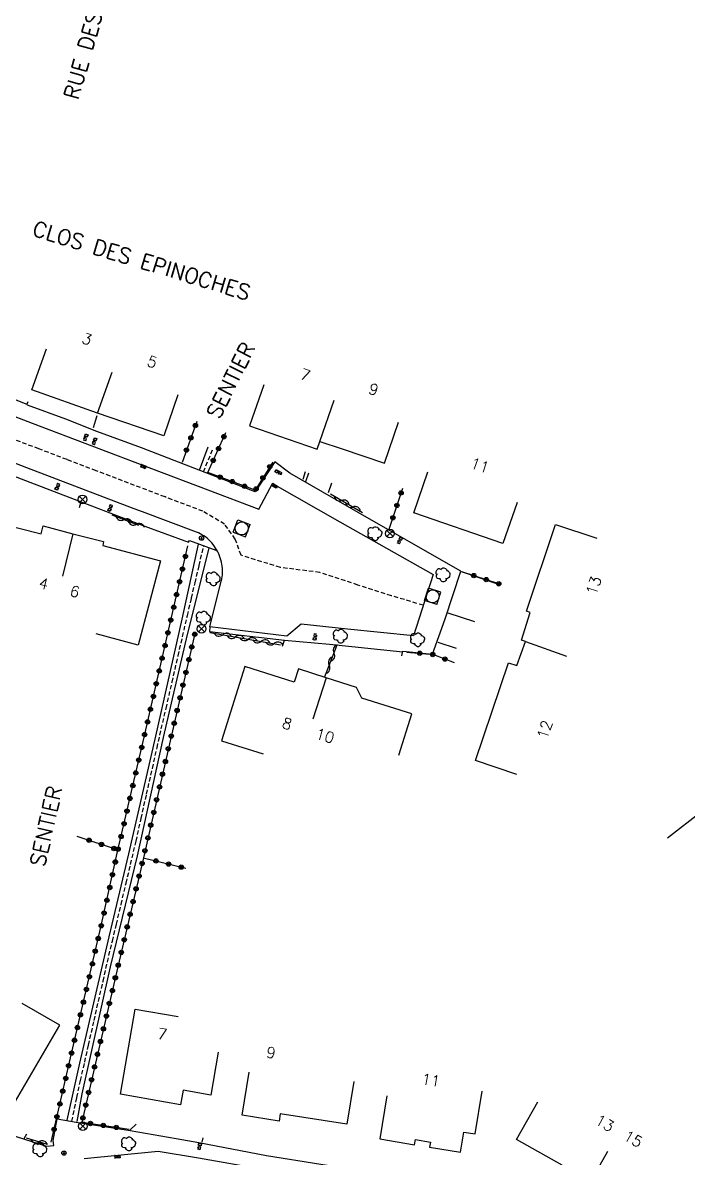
# Model space of a CAD drawing. Header units: millimetres. Extents: x 150015 to 151000, y 151000 to 152000.
# Drawn here: x 150536.1 to 150612.5, y 151334.4 to 151464.8 of the extents above; entities that cross this region are included whole.
import ezdxf
from ezdxf.enums import TextEntityAlignment as Align

# ---------------------------------------------------------------- set-up
doc = ezdxf.new("R2010")
doc.units = ezdxf.units.MM
doc.linetypes.add('DASHED', pattern=[0.75, 0.5, -0.25])
doc.layers.get('0').update_dxf_attribs({"linetype": 'CONTINUOUS'})
for name, color, linetype in [('W0001', 6, 'DASHED'), ('W0008', 7, 'CONTINUOUS'), ('W0014', 7, 'CONTINUOUS'), ('W0017', 7, 'CONTINUOUS'), ('W0060', 7, 'DASHED'), ('W0061', 7, 'CONTINUOUS'), ('W0100', 7, 'CONTINUOUS'), ('W0101', 7, 'CONTINUOUS'), ('W0300', 7, 'CONTINUOUS'), ('W0310', 3, 'CONTINUOUS'), ('W0322', 7, 'CONTINUOUS'), ('W0400', 7, 'CONTINUOUS'), ('W0420', 7, 'CONTINUOUS'), ('W0425', 7, 'CONTINUOUS'), ('W0469', 7, 'CONTINUOUS'), ('W0856', 7, 'CONTINUOUS'), ('W0989', 7, 'CONTINUOUS'), ('W0991', 7, 'CONTINUOUS'), ('W1102', 7, 'CONTINUOUS'), ('W1336', 3, 'CONTINUOUS'), ('W1338', 7, 'CONTINUOUS')]:
    doc.layers.add(name, color=color, linetype=linetype)
doc.styles.get("Standard").update_dxf_attribs({"font": 'romans.shx', "width": 0.85})

# ---------------------------------------------------------------- blocks, each defined once
blk = doc.blocks.new('T856')
for p, q in [((-0.125, 0), (0.125, 0)), ((0, 0.125), (0, -0.125))]:
    blk.add_line(p, q)
blk.add_ellipse((0, 0), major_axis=(-0.177, 0.177), ratio=1, start_param=3.9269908, end_param=10.2101761)
blk = doc.blocks.new('T425')
for p, q in [((-0.15, 0.6), (0.15, 0.6)), ((-0.15, 0.6), (-0.15, 0.3)), ((-0.15, 0.3), (0.15, 0.3)), ((-0.15, 0.15), (0.15, 0.15)), ((-0.15, -0.15), (-0.15, 0.15)), ((0, 0.45), (0.15, 0.45)), ((0.15, 0.45), (0.15, 0.3)), ((0.15, 0.15), (0.15, -0.15)), ((0.15, -0.15), (-0.15, -0.15))]:
    blk.add_line(p, q)
blk.add_ellipse((0, 0), major_axis=(-0.106, 0.106), ratio=1, start_param=3.926991, end_param=10.210176)
blk = doc.blocks.new('T469')
at = {"color": 0, "linetype": 'Continuous', "flags": 128}
for points in [[(-0.35, 0.35), (0.35, -0.35)], [(-0.35, -0.35), (0.35, 0.35)]]:
    blk.add_lwpolyline(points, dxfattribs=at)
at = {"color": 0, "linetype": 'Continuous'}
blk.add_circle((0, 0), 0.5, dxfattribs=at)
blk = doc.blocks.new('T300')
for p, q in [((-0.8, 0.51), (-0.86, 0.34)), ((-0.86, 0.34), (-0.86, 0.17)), ((-0.86, 0.17), (-0.74, 0.06)), ((-0.69, 0.63), (-0.8, 0.51)), ((-0.8, -0.06), (-0.74, 0.06)), ((-0.74, 0.06), (-0.69, 0.11)), ((-0.57, 0.69), (-0.69, 0.63)), ((-0.46, 0.69), (-0.57, 0.69)), ((-0.29, 0.63), (-0.46, 0.69)), ((-0.29, 0.63), (-0.17, 0.74)), ((-0.23, 0.57), (-0.29, 0.63)), ((-0.17, 0.74), (-0.06, 0.8)), ((-0.06, 0.8), (0.06, 0.8)), ((0.06, 0.8), (0.23, 0.74)), ((0.23, 0.74), (0.34, 0.63)), ((0.34, 0.63), (0.4, 0.51)), ((0.46, 0.46), (0.34, 0.46)), ((0.4, 0.51), (0.4, 0.46)), ((0.57, 0.4), (0.46, 0.46)), ((0.57, 0.4), (0.69, 0.29)), ((0.69, 0.29), (0.74, 0.17)), ((0.74, 0.06), (0.69, -0.17)), ((0.74, 0.17), (0.74, 0.06)), ((-0.8, -0.17), (-0.8, -0.06)), ((-0.8, -0.23), (-0.8, -0.17)), ((-0.74, -0.34), (-0.8, -0.23)), ((-0.69, -0.4), (-0.74, -0.34)), ((-0.51, -0.46), (-0.69, -0.4)), ((-0.4, -0.46), (-0.51, -0.46)), ((-0.4, -0.46), (-0.34, -0.46)), ((-0.34, -0.46), (-0.34, -0.4)), ((-0.34, -0.51), (-0.34, -0.46)), ((-0.29, -0.63), (-0.34, -0.51)), ((-0.17, -0.74), (-0.29, -0.63)), ((-0.06, -0.8), (-0.17, -0.74)), ((0.06, -0.8), (-0.06, -0.8)), ((0.17, -0.74), (0.06, -0.8)), ((0.23, -0.69), (0.17, -0.74)), ((0.29, -0.46), (0.23, -0.46)), ((0.29, -0.63), (0.23, -0.69)), ((0.46, -0.4), (0.29, -0.46)), ((0.34, -0.51), (0.29, -0.63)), ((0.34, -0.51), (0.34, -0.46)), ((0.57, -0.34), (0.46, -0.4)), ((0.63, -0.29), (0.57, -0.34)), ((0.69, -0.17), (0.63, -0.29))]:
    blk.add_line(p, q)
blk = doc.blocks.new('T420')
for p, q in [((0.75, 0.75), (-0.75, 0.75)), ((-0.75, 0.75), (-0.75, -0.75)), ((0.75, 0.75), (0.75, -0.75)), ((0.75, -0.75), (-0.75, -0.75))]:
    blk.add_line(p, q)
blk.add_ellipse((0, 0), major_axis=(-0.53, 0.53), ratio=1, start_param=3.926991, end_param=10.210176)
blk = doc.blocks.new('T400')
for p, q in [((-0.15, 0.3), (0.15, 0.3)), ((-0.15, -0.25), (-0.15, 0.3)), ((-0.15, 0.15), (0.15, 0.15)), ((-0.15, 0), (0.15, 0)), ((0.15, 0.3), (0.15, -0.25)), ((-0.15, -0.15), (0.15, -0.15)), ((-0.15, -0.25), (-0.15, -0.3)), ((-0.15, -0.3), (0.15, -0.3)), ((0.15, -0.3), (0.15, -0.25))]:
    blk.add_line(p, q)
blk = doc.blocks.new('t310o')
at = {"color": 0, "linetype": 'Continuous'}
for centre, start, end in [((-0.5, 0.38), 216.8699, 323.1304), ((0.5, -0.37), 36.8699, 143.1303)]:
    blk.add_arc(centre, 0.625, start, end, dxfattribs=at)
blk = doc.blocks.new('t322o')
at = {"color": 0, "linetype": 'Continuous'}
for radius in [0.25, 0.15]:
    blk.add_circle((0, 0), radius, dxfattribs=at)

msp = doc.modelspace()

# ---------------------------------------------------------------- linework, layer by layer
at = {"layer": 'W0001'}
msp.add_lwpolyline([(150582.08, 151397.87), (150578.42, 151398.97), (150574.57, 151400.2), (150570.19, 151401.64), (150565.67, 151402.21), (150561.16, 151403.61), (150560.49, 151405.46), (150559.25, 151407.2), (150556.77, 151408.67), (150552.42, 151410.31), (150548.24, 151411.9), (150544.5, 151413.32), (150541.16, 151414.59), (150537.92, 151415.83), (150534.75, 151417.03)], dxfattribs=at)
at = {"layer": 'W0008'}
for points in [[(150532.95, 151420.39), (150537.16, 151418.79), (150544.02, 151416.17), (150550.85, 151413.59), (150557.32, 151411.14), (150563.18, 151408.91), (150564.76, 151411.85), (150572.49, 151407.47), (150583.21, 151401.39), (150580.96, 151394.35), (150573.38, 151395.13), (150568.07, 151395.7), (150566.42, 151394.32), (150557.56, 151395.38), (150558.88, 151400.66), (150558.94, 151400.9), (150558.98, 151401.14), (150559.01, 151401.38), (150559.03, 151401.62), (150559.03, 151401.87), (150559.02, 151402.11), (150558.99, 151402.35), (150558.95, 151402.6), (150558.9, 151402.84), (150558.84, 151403.08), (150558.76, 151403.31), (150558.68, 151403.54), (150558.58, 151403.77), (150558.47, 151403.99), (150558.36, 151404.21), (150558.23, 151404.42), (150558.1, 151404.63), (150557.95, 151404.84), (150557.79, 151405.03), (150557.62, 151405.22), (150557.44, 151405.39), (150557.25, 151405.56), (150557.05, 151405.72), (150556.86, 151405.85), (150556.66, 151405.97), (150556.46, 151406.08), (150556.25, 151406.18), (150556.03, 151406.26), (150549.83, 151408.6), (150548.89, 151408.96), (150536.56, 151413.67), (150530.59, 151415.93)], [(150543.14, 151334.36), (150551.63, 151335.22), (150551.64, 151335.22), (150556.25, 151334.42), (150563.9, 151333.1)]]:
    msp.add_lwpolyline(points, dxfattribs=at)
at = {"layer": 'W0014'}
for points in [[(150557.56, 151395.38), (150557.51, 151394.85), (150566.14, 151393.87), (150566.15, 151393.86), (150571.33, 151393.41), (150579.74, 151392.53), (150579.75, 151392.61), (150583.16, 151392.26), (150584.59, 151396.3), (150586.41, 151401.79), (150575.85, 151407.79), (150566.74, 151413.04), (150565.02, 151414.35), (150562.77, 151410.91), (150555.83, 151413.56), (150549.71, 151415.94), (150544.59, 151417.83), (150541.03, 151419.23), (150536.61, 151420.86), (150536.58, 151420.94), (150533.79, 151422.04)], [(150530.35, 151414.73), (150530.62, 151414.43), (150535.91, 151412.39), (150542.48, 151409.85), (150549.67, 151407.12), (150555.11, 151405.1), (150555.22, 151405.3), (150558.27, 151404.19)], [(150529.27, 151338.81), (150538.82, 151335.79), (150539.63, 151335.85), (150539.55, 151336.43), (150540.03, 151338.92), (150542.22, 151338.55), (150548.42, 151337.56), (150553.71, 151336.65), (150556.31, 151336.21), (150564.07, 151334.71), (150576.56, 151332.71)]]:
    msp.add_lwpolyline(points, dxfattribs=at)
at = {"layer": 'W0017'}
for points in [[(150536.57, 151421.01), (150536.7, 151421.28)], [(150568.52, 151413.19), (150568.26, 151412.3)], [(150568.6, 151412.08), (150568.94, 151413.07)], [(150571.55, 151411.89), (150571.15, 151410.8)], [(150542.74, 151409.7), (150542.57, 151409.05)], [(150590.78, 151400.24), (150586.46, 151401.7)], [(150584.9, 151397.02), (150587.95, 151396.02)], [(150565.93, 151393.19), (150566.15, 151393.88)], [(150585.89, 151392.91), (150583.8, 151393.61)], [(150579.67, 151392.46), (150579.6, 151392.08)], [(150549.09, 151338.32), (150548.42, 151337.64)], [(150536.23, 151336.67), (150536.55, 151337.2)], [(150556.68, 151336.22), (150556.79, 151336.74)]]:
    msp.add_lwpolyline(points, dxfattribs=at)
at = {"layer": 'W0060'}
for points in [[(150556.82, 151413.18), (150557.95, 151415.91)], [(150541.71, 151338.63), (150542.28, 151341.38), (150542.71, 151343.3), (150543.19, 151345.43), (150543.63, 151347.38), (150544.27, 151350.21), (150544.77, 151352.41), (150545.3, 151354.72), (150545.8, 151356.93), (150546.37, 151359.32), (150546.83, 151361.25), (150547.37, 151363.54), (150547.95, 151365.97), (150548.47, 151368.13), (150549.09, 151370.81), (150549.67, 151373.4), (150550.3, 151376.18), (150550.97, 151379.15), (150551.5, 151381.51), (150551.99, 151383.67), (150552.54, 151386.04), (150553.23, 151389.05), (150553.92, 151392.07), (150554.43, 151394.27), (150554.99, 151396.69), (150555.46, 151398.69), (150555.87, 151400.45), (150556.34, 151402.44), (150556.87, 151404.7)]]:
    msp.add_lwpolyline(points, dxfattribs=at)
at = {"layer": 'W0061'}
for points in [[(150556.37, 151413.37), (150557.37, 151416.06)], [(150557.34, 151413.13), (150558.52, 151415.76)], [(150541.17, 151338.76), (150542.65, 151345.31), (150546.02, 151359.81), (150548.27, 151369.34), (150551.36, 151382.83), (150554.38, 151396.27), (150556.28, 151404.89)], [(150557.44, 151404.44), (150554.98, 151394.51), (150552.21, 151382.68), (150549.2, 151369.12), (150546.13, 151356.38), (150542.88, 151341.77), (150542.27, 151338.59)]]:
    msp.add_lwpolyline(points, dxfattribs=at)
at = {"layer": 'W0100'}
for points in [[(150553.9, 151422.03), (150552.28, 151417.31), (150544.68, 151419.91), (150537.13, 151422.59), (150538.8, 151427.3)], [(150563.76, 151423.2), (150562.13, 151418.47), (150569.91, 151415.78), (150570.22, 151416.69), (150572.77, 151415.83), (150577.64, 151414.17), (150579.25, 151418.91)], [(150592.86, 151409.68), (150591.24, 151404.95), (150580.99, 151408.48), (150582.62, 151413.21)], [(150531.61, 151402.58), (150532.85, 151407.42), (150538.18, 151406.06), (150538.42, 151406.98), (150541.82, 151406.08), (150545.35, 151405.21), (150545.26, 151404.73), (150551.88, 151402.97), (150549.34, 151393.31), (150544.5, 151394.58)], [(150592.82, 151378.45), (150588.09, 151380.06), (150591.89, 151391.25), (150592.83, 151390.95), (150593.82, 151393.73), (150593.35, 151393.88), (150594.38, 151397.03), (150593.96, 151397.18), (150597.28, 151407.14), (150602.03, 151405.56)], [(150570.93, 151389.53), (150567.74, 151390.57), (150567.27, 151389.06), (150561.58, 151390.86), (150558.92, 151382.3), (150563.7, 151380.82)], [(150610.13, 151371.18), (150614.1, 151374.23), (150618.68, 151368.27), (150619.39, 151368.82), (150621.56, 151366.01), (150622.5, 151366.74), (150624.86, 151363.67), (150624.16, 151363.13), (150628.74, 151357.17), (150624.78, 151354.12)], [(150529.7, 151349.4), (150527.16, 151345.09), (150534.99, 151340.47), (150540.32, 151349.65), (150536, 151352.16)], [(150558.52, 151346.58), (150557.68, 151341.65), (150554.5, 151342.19), (150554.21, 151340.52), (150547.32, 151341.75), (150548.99, 151351.51), (150553.92, 151350.66)], [(150574.09, 151343.22), (150573.31, 151338.29), (150565.66, 151339.5), (150565.53, 151338.65), (150561.28, 151339.32), (150562.07, 151344.26)], [(150577.9, 151341.54), (150577.08, 151336.61), (150581.09, 151335.94), (150581.19, 151336.54), (150582.9, 151336.25), (150582.81, 151335.66), (150586.37, 151335.07), (150586.75, 151337.39), (150588.04, 151337.18), (150588.86, 151342.11)], [(150612.28, 151331.34), (150609.85, 151326.97), (150606.17, 151329.01), (150606.53, 151329.65), (150604.99, 151330.5), (150604.17, 151329.02), (150600.85, 151330.85), (150597.52, 151332.72), (150598.02, 151333.6), (150592.81, 151336.53), (150595.26, 151340.88)]]:
    msp.add_lwpolyline(points, dxfattribs=at)
at = {"layer": 'W0101'}
msp.add_lwpolyline([(150579.29, 151380.65), (150580.77, 151385.42), (150575.04, 151387.2), (150574.43, 151388.45), (150570.93, 151389.53)], dxfattribs=at)
at = {"layer": 'W0310'}
for points in [[(150571.41, 151410.65), (150575.12, 151408.51)], [(150546.31, 151408.26), (150549.37, 151407.07)], [(150557.57, 151394.74), (150565.69, 151393.35)], [(150538.92, 151335.97), (150536.52, 151336.71)]]:
    msp.add_lwpolyline(points, dxfattribs=at)
at = {"layer": 'W0322'}
for points in [[(150564.79, 151414.32), (150562.79, 151411.08), (150557.34, 151413.12)], [(150539.34, 151336.24), (150541.43, 151345.42), (150545.06, 151360.92), (150547.01, 151369.76), (150550.01, 151382.75), (150555.03, 151404.71)], [(150586.47, 151401.75), (150590.83, 151400.33)], [(150555.89, 151394.79), (150553.03, 151382.45), (150549.93, 151368.89), (150547.01, 151356.38), (150543.57, 151341.68), (150542.87, 151338.53), (150548.3, 151337.71)], [(150580.18, 151392.5), (150583.24, 151392.21), (150585.63, 151391.3)]]:
    msp.add_lwpolyline(points, dxfattribs=at)
at = {"layer": 'W1102'}
for points in [[(150544.68, 151419.91), (150546.35, 151424.62)], [(150570.22, 151416.69), (150571.83, 151421.43)], [(150541.82, 151406.08), (150540.63, 151401.22)], [(150593.82, 151393.73), (150598.53, 151392.05)], [(150570.93, 151389.53), (150569.39, 151384.78)], [(150600.85, 151330.85), (150603.3, 151335.21)]]:
    msp.add_lwpolyline(points, dxfattribs=at)
at = {"layer": 'W1336'}
for points in [[(150544.59, 151419.61), (150544.16, 151418.26)], [(150570.74, 151389.6), (150572.2, 151393.35)]]:
    msp.add_lwpolyline(points, dxfattribs=at)
at = {"layer": 'W1338'}
for points in [[(150556.08, 151418.98), (150554.37, 151414.28)], [(150557.34, 151413.13), (150559.41, 151417.71)], [(150578.12, 151406.5), (150579.72, 151411.32)], [(150542.27, 151371.37), (150547.02, 151369.79)], [(150549.92, 151368.88), (150554.8, 151367.68)]]:
    msp.add_lwpolyline(points, dxfattribs=at)

# ---------------------------------------------------------------- block references
at = {"layer": 'W0300'}
for p in [(150576.57, 151406.09), (150557.99, 151400.9), (150584.4, 151401.36), (150556.86, 151396.39), (150572.6, 151394.32), (150581.47, 151393.91), (150538.08, 151335.34), (150548.27, 151336.03)]:
    msp.add_blockref('T300', p, dxfattribs=at)
at = {"layer": 'W0310'}
for p, rotation in [((150572.71, 151409.9), 329.9782956061459), ((150574.01, 151409.15), 329.9782956061459), ((150547.71, 151407.71), 338.7451784762297), ((150549.11, 151407.17), 338.7451784762297), ((150559.04, 151394.49), 350.2863042739035), ((150560.52, 151394.23), 350.2863042739035), ((150562, 151393.98), 350.2863042739035), ((150563.48, 151393.73), 350.2863042739035), ((150564.96, 151393.48), 350.2863042739035), ((150537.96, 151336.27), 162.8188051409977)]:
    msp.add_blockref('t310o', p, dxfattribs=dict(at, rotation=rotation))
at = {"layer": 'W0322'}
for p, rotation in [((150564.45, 151413.78), 238.3753109286657), ((150558.74, 151412.59), 159.4492229600118), ((150560.14, 151412.07), 159.4492229600118), ((150561.55, 151411.54), 159.4492229600118), ((150563.67, 151412.5), 238.3753109286657), ((150562.88, 151411.23), 238.3753109286657), ((150554.76, 151403.49), 77.12024804432762), ((150554.42, 151402.03), 77.12024804432762), ((150587.89, 151401.28), 341.9520259026815), ((150554.09, 151400.57), 77.12024804432762), ((150589.32, 151400.82), 341.9520259026815), ((150590.75, 151400.35), 341.9520259026815), ((150553.75, 151399.1), 77.12024804432762), ((150553.42, 151397.64), 77.12024804432762), ((150553.08, 151396.18), 77.12024804432762), ((150552.75, 151394.72), 77.12024804432762), ((150555.83, 151394.55), 256.9719191070681), ((150552.42, 151393.25), 77.12024804432762), ((150555.49, 151393.09), 256.9719191070681), ((150581.67, 151392.36), 354.6807668383594), ((150583.17, 151392.22), 354.6807668383594), ((150552.08, 151391.79), 77.12024804432762), ((150555.16, 151391.63), 256.9719191070681), ((150584.57, 151391.7), 339.1919336903787), ((150551.75, 151390.33), 77.12024804432762), ((150554.82, 151390.17), 256.9719191070681), ((150551.41, 151388.87), 77.12024804432762), ((150554.48, 151388.71), 256.9719191070681), ((150551.08, 151387.41), 77.12024804432762), ((150554.14, 151387.25), 256.9719191070681), ((150550.74, 151385.94), 77.12024804432762), ((150553.8, 151385.79), 256.9719191070681), ((150550.41, 151384.48), 77.12024804432762), ((150553.47, 151384.33), 256.9719191070681), ((150550.07, 151383.02), 77.12024804432762), ((150553.13, 151382.86), 256.9719191070681), ((150549.74, 151381.56), 76.97023890840451), ((150552.79, 151381.4), 257.1043735923958), ((150549.4, 151380.1), 76.97023890840451), ((150552.46, 151379.94), 257.1043735923958), ((150549.06, 151378.63), 76.97023890840451), ((150552.12, 151378.48), 257.1043735923958), ((150548.72, 151377.17), 76.97023890840451), ((150551.79, 151377.02), 257.1043735923958), ((150548.38, 151375.71), 76.97023890840451), ((150551.45, 151375.55), 257.1043735923958), ((150548.05, 151374.25), 76.97023890840451), ((150551.12, 151374.09), 257.1043735923958), ((150547.71, 151372.79), 76.97023890840451), ((150550.78, 151372.63), 257.1043735923958), ((150547.37, 151371.33), 76.97023890840451), ((150550.45, 151371.17), 257.1043735923958), ((150547.03, 151369.87), 76.97023890840451), ((150550.11, 151369.7), 257.1043735923958), ((150546.71, 151368.4), 77.56705948599965), ((150549.78, 151368.24), 256.8616766999911), ((150546.38, 151366.94), 77.56705948599965), ((150549.43, 151366.78), 256.8616766999911), ((150546.06, 151365.47), 77.56705948599965), ((150549.09, 151365.32), 256.8616766999911), ((150545.74, 151364.01), 77.56705948599965), ((150548.75, 151363.86), 256.8616766999911), ((150545.42, 151362.54), 77.56705948599965), ((150548.41, 151362.4), 256.8616766999911), ((150545.09, 151361.08), 77.56705948599965), ((150548.07, 151360.94), 256.8616766999911), ((150544.75, 151359.62), 76.83628667461382), ((150547.73, 151359.48), 256.8616766999911), ((150544.41, 151358.16), 76.83628667461382), ((150547.39, 151358.02), 256.8616766999911), ((150544.07, 151356.7), 76.83628667461382), ((150547.05, 151356.56), 256.8616766999911), ((150543.73, 151355.23), 76.83628667461382), ((150546.71, 151355.1), 256.855657408844), ((150543.39, 151353.77), 76.83628667461382), ((150546.37, 151353.64), 256.855657408844), ((150543.05, 151352.31), 76.83628667461382), ((150546.02, 151352.17), 256.855657408844), ((150542.7, 151350.85), 76.83628667461382), ((150545.68, 151350.71), 256.855657408844), ((150542.36, 151349.39), 76.83628667461382), ((150545.34, 151349.25), 256.855657408844), ((150542.02, 151347.93), 76.83628667461382), ((150545, 151347.79), 256.855657408844), ((150541.68, 151346.47), 76.83628667461382), ((150544.66, 151346.33), 256.855657408844), ((150541.34, 151345.01), 77.13427446210494), ((150544.32, 151344.87), 256.855657408844), ((150541.01, 151343.55), 77.13427446210494), ((150543.98, 151343.41), 256.855657408844), ((150540.67, 151342.09), 77.13427446210494), ((150543.64, 151341.95), 256.855657408844), ((150540.34, 151340.62), 77.13427446210494), ((150543.31, 151340.49), 257.3566637686521), ((150540, 151339.16), 77.13427446210494), ((150542.98, 151339.02), 257.3566637686521), ((150539.67, 151337.7), 77.13427446210494), ((150543.85, 151338.38), 351.387624781254), ((150545.33, 151338.16), 351.387624781254), ((150546.82, 151337.93), 351.387624781254)]:
    msp.add_blockref('t322o', p, dxfattribs=dict(at, rotation=rotation))
at = {"layer": 'W0400'}
for p, rotation in [((150549.92, 151413.8), 248.3135573438711), ((150564.99, 151411.59), 238.7200806834429), ((150546.94, 151334.57), 275.4062337069578)]:
    msp.add_blockref('T400', p, dxfattribs=dict(at, rotation=rotation))
at = {"layer": 'W0420'}
for p, rotation in [((150561.23, 151406.7), 159.0938382473599), ((150583.16, 151398.89), 251.8629938598516)]:
    msp.add_blockref('T420', p, dxfattribs=dict(at, rotation=rotation))
at = {"layer": 'W0425'}
for p, rotation in [((150543.38, 151417.35), 159.4618995566288), ((150544.4, 151416.92), 158.3338465295545), ((150565.24, 151413.25), 240.4083972288874), ((150539.97, 151411.27), 337.8390460240915), ((150546.03, 151408.84), 338.0028416670635), ((150579.5, 151405.51), 151.0230725622379), ((150569.62, 151394.02), 353.6264053033279), ((150556.43, 151335.98), 169.8696808177184)]:
    msp.add_blockref('T425', p, dxfattribs=dict(at, rotation=rotation))
at = {"layer": 'W0469'}
for p in [(150542.95, 151410.03), (150578.26, 151406.11), (150556.62, 151395.18), (150542.98, 151338.08)]:
    msp.add_blockref('T469', p, dxfattribs=at)
at = {"layer": 'W0856'}
for p in [(150556.61, 151405.58), (150540.81, 151334.99)]:
    msp.add_blockref('T856', p, dxfattribs=at)
at = {"layer": 'W1336', "rotation": 68.66592288656436}
for p in [(150571.83, 151392.39), (150571.28, 151391)]:
    msp.add_blockref('t310o', p, dxfattribs=at)
at = {"layer": 'W1338'}
for p, rotation in [((150555.91, 151418.51), 250.0593962725067), ((150555.39, 151417.1), 250.0593962725067), ((150559.19, 151417.23), 65.72071608018777), ((150554.88, 151415.69), 250.0593962725067), ((150558.57, 151415.86), 65.72071608018777), ((150557.96, 151414.5), 65.72071608018777), ((150579.54, 151410.77), 71.60686744281827), ((150579.06, 151409.34), 71.60686744281827), ((150578.59, 151407.92), 71.60686744281827), ((150543.7, 151370.9), 341.5489629309445), ((150545.12, 151370.42), 341.5489629309445), ((150546.54, 151369.95), 341.5489629309445), ((150551.37, 151368.52), 346.1330909593776), ((150552.83, 151368.17), 346.1330909593776), ((150554.29, 151367.81), 346.1330909593776)]:
    msp.add_blockref('t322o', p, dxfattribs=dict(at, rotation=rotation))

# ---------------------------------------------------------------- texts
at = {"layer": 'W0989'}
for s, rotation, p in [('RUE DES BERGES DU RUISSEAU', 74.1287, (150541.58, 151456.03)), ('CLOS DES EPINOCHES', 343.1863, (150537.32, 151441.2)), ('SENTIER', 63.4113, (150557.87, 151419.51)), ('SENTIER', 77.3452, (150537.72, 151367.94))]:
    msp.add_text(s, height=1.75, rotation=rotation, dxfattribs=at).set_placement(p, align=Align.MIDDLE_LEFT)
at = {"layer": 'W0991'}
for s, rotation, p in [('3', 340.4936, (150543.24, 151427.85)), ('5', 341.0683, (150550.75, 151425.23)), ('7', 340.9262, (150568.31, 151423.74)), ('9', 341.2345, (150576.18, 151422.06)), ('11', 341.0178, (150588.39, 151413.34)), ('4', 345.1924, (150538.33, 151399.76)), ('6', 346.1628, (150541.91, 151398.85)), ('13', 71.5343, (150602.26, 151399.94)), ('8', 342.0094, (150566.25, 151383.69)), ('12', 71.2233, (150596.62, 151383.4)), ('10', 342.8, (150570.61, 151382.3)), ('7', 349.8905, (150551.99, 151348.03)), ('9', 350.9891, (150564.5, 151345.9)), ('11', 350.6206, (150582.87, 151342.75)), ('13', 330.6685, (150602.62, 151337.88)), ('15', 331.1816, (150605.89, 151336.07))]:
    msp.add_text(s, height=1.25, rotation=rotation, dxfattribs=at).set_placement(p, align=Align.CENTER)

doc.saveas('drawing.dxf')
